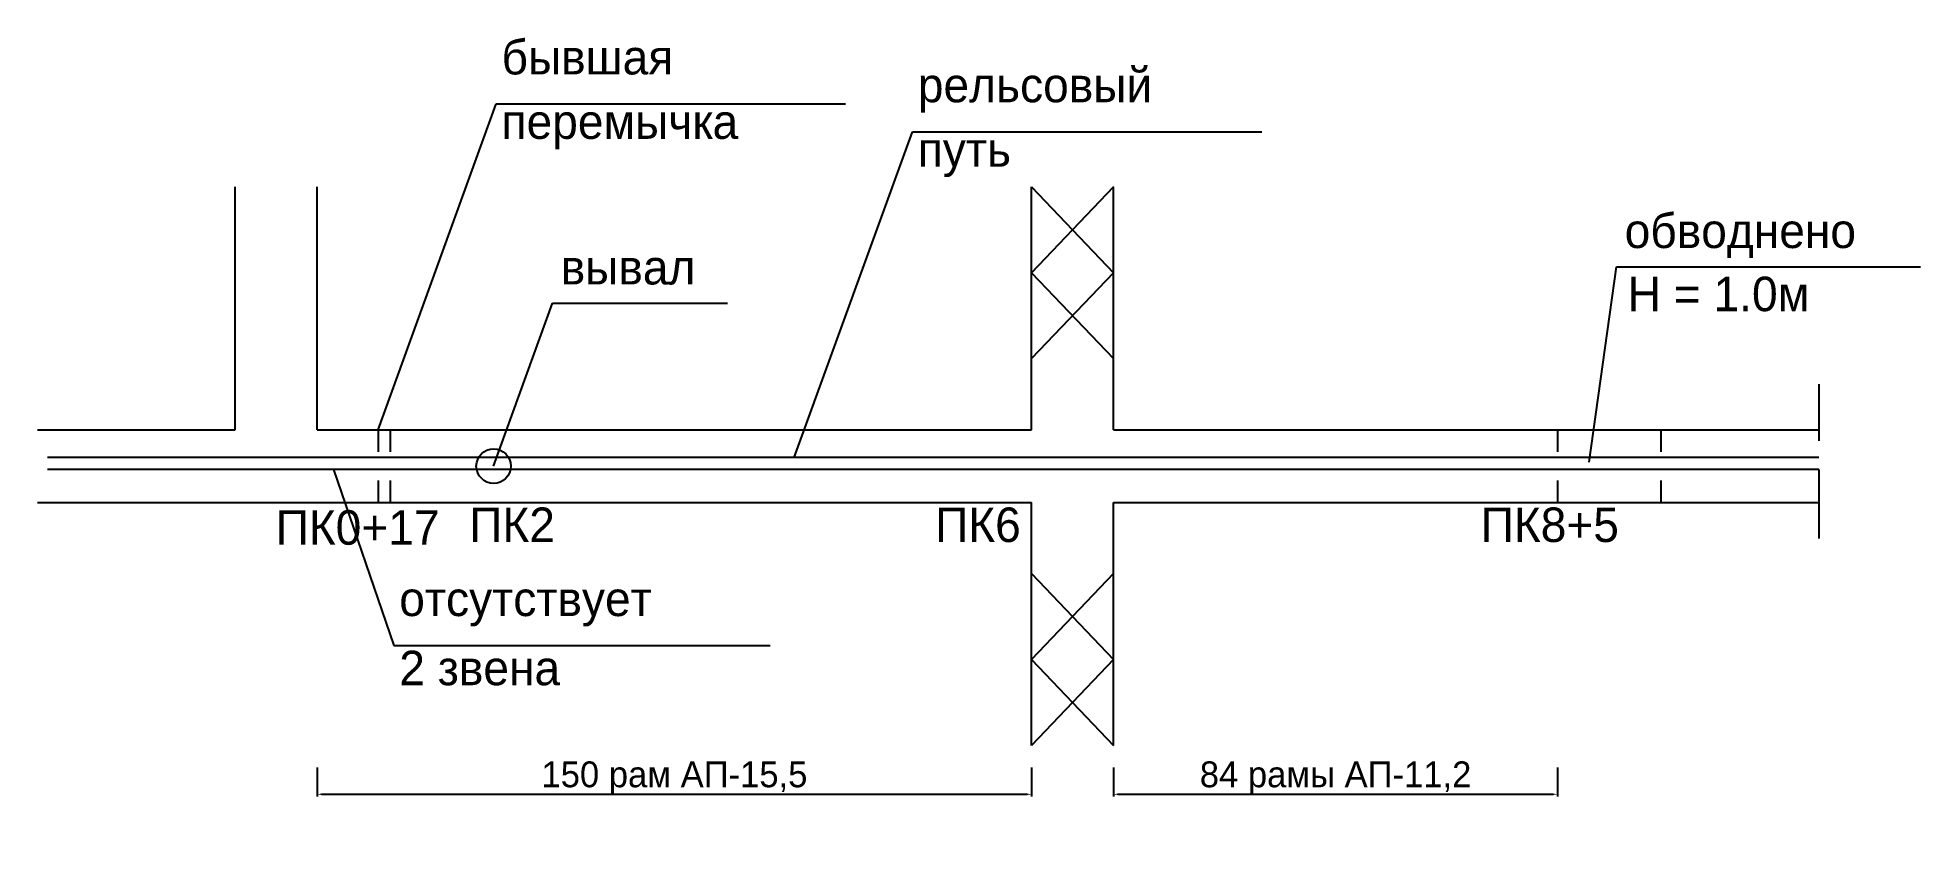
# Model space of a CAD drawing. Header units: millimetres. Extents: x 117 to 1209, y 125 to 589.
import ezdxf

# ---------------------------------------------------------------- set-up
doc = ezdxf.new("R2010")
doc.units = ezdxf.units.MM
doc.dimstyles.new('ISO-25', dxfattribs={"dimtxt": 2.5, "dimasz": 2.5, "dimexe": 1.25, "dimexo": 0.625, "dimtad": 1, "dimtxsty": 'Standard', "dimcen": 2.5, "dimadec": 0, "dimazin": 0, "dimtfac": 1, "dimtmove": 0, "dimatfit": 3, "dimfxl": 0, "dimarcsym": 0})

# ---------------------------------------------------------------- blocks, each defined once
blk = doc.blocks.new('*D1')
at = {"color": 0, "lineweight": -2}
for p, q in [((279.4, 165.8), (279.4, 149)), ((693.6, 165.8), (693.6, 149)), ((281.9, 150.3), (691.1, 150.3))]:
    blk.add_line(p, q, dxfattribs=at)
at = {"color": 0}
for points in [[(281.9, 150.7), (281.9, 149.9), (279.4, 150.3)], [(691.1, 150.7), (691.1, 149.9), (693.6, 150.3)]]:
    blk.add_solid(points, dxfattribs=at)
at = {"layer": 'Defpoints', "color": 0}
for p in [(279.4, 166.4), (693.6, 166.4), (693.6, 150.3)]:
    blk.add_point(p, dxfattribs=at)
at = {"color": 0, "insert": (486.5, 159.6), "char_height": 15, "attachment_point": 5}
blk.add_mtext('150 рам АП-15,5', dxfattribs=at)
blk = doc.blocks.new('*D2')
at = {"color": 0, "lineweight": -2}
for p, q in [((741.2, 165.8), (741.2, 149)), ((998.6, 165.8), (998.6, 149)), ((743.7, 150.3), (996.1, 150.3))]:
    blk.add_line(p, q, dxfattribs=at)
at = {"color": 0}
for points in [[(743.7, 150.7), (743.7, 149.9), (741.2, 150.3)], [(996.1, 150.7), (996.1, 149.9), (998.6, 150.3)]]:
    blk.add_solid(points, dxfattribs=at)
at = {"layer": 'Defpoints', "color": 0}
for p in [(741.2, 166.4), (998.6, 166.4), (998.6, 150.3)]:
    blk.add_point(p, dxfattribs=at)
at = {"color": 0, "insert": (869.9, 159.6), "char_height": 15, "attachment_point": 5}
blk.add_mtext('84 рамы АП-11,2', dxfattribs=at)

msp = doc.modelspace()

# ---------------------------------------------------------------- linework, layer by layer
for p, q in [((314.624, 361.676), (383.129, 550.537)), ((383.129, 550.537), (585.79, 550.537)), ((556.015, 345.535), (624.52, 534.396)), ((624.52, 534.396), (827.182, 534.396)), ((231.782, 361.676), (231.782, 502.475)), ((279.372, 361.676), (279.372, 502.475)), ((693.582, 361.676), (693.582, 502.475)), ((693.582, 502.475), (741.172, 452.688)), ((741.172, 502.475), (693.582, 452.688)), ((741.172, 361.676), (741.172, 502.475)), ((741.172, 452.688), (693.582, 402.901)), ((693.582, 452.688), (741.172, 402.901)), ((1016.961, 342.853), (1032.867, 456.107)), ((1032.867, 456.107), (1209.021, 456.107)), ((381.602, 340.557), (415.855, 434.987)), ((415.855, 434.987), (517.186, 434.987)), ((1150.095, 388.096), (1150.095, 355.301)), ((117.213, 361.676), (231.782, 361.676)), ((279.372, 361.676), (693.582, 361.676)), ((314.624, 361.676), (314.624, 348.926)), ((321.571, 361.676), (321.571, 348.926)), ((741.172, 361.676), (1150.095, 361.676)), ((998.615, 361.676), (998.615, 348.926)), ((1058.589, 361.676), (1058.589, 348.926)), ((1150.095, 345.535), (123.005, 345.535)), ((1150.095, 338.562), (123.005, 338.562)), ((288.876, 338.562), (323.796, 236.504)), ((1150.095, 338.562), (1150.095, 298.532)), ((314.624, 332.187), (314.624, 319.437)), ((321.571, 332.187), (321.571, 319.437)), ((998.615, 332.187), (998.615, 319.437)), ((1058.589, 332.187), (1058.589, 319.437)), ((117.213, 319.437), (693.582, 319.437)), ((693.582, 178.638), (693.582, 319.437)), ((741.172, 178.638), (741.172, 319.437)), ((741.172, 319.437), (1150.095, 319.437)), ((693.582, 278.212), (741.172, 228.425)), ((741.172, 278.212), (693.582, 228.425)), ((323.796, 236.504), (542.047, 236.504)), ((741.172, 228.425), (693.582, 178.638)), ((693.582, 228.425), (741.172, 178.638))]:
    msp.add_line(p, q)
msp.add_circle((381.602, 340.557), 10)

# ---------------------------------------------------------------- texts
for s, p in [('бывшая', (386.247, 567.66)), ('рельсовый', (627.638, 551.519)), ('перемычка', (386.247, 530.301)), ('путь', (627.638, 514.16)), ('обводнено', (1037.556, 467.003)), ('вывал', (420.543, 445.883)), ('Н = 1.0м', (1039.302, 430.391)), ('ПК2', (367.502, 296.557)), ('ПК6', (637.657, 296.557)), ('ПК8+5', (954.051, 296.557)), ('ПК0+17', (255.243, 295)), ('отсутствует', (326.914, 253.627)), ('2 звена', (326.914, 213.529))]:
    msp.add_text(s, height=20).set_placement(p)

# ---------------------------------------------------------------- dimensions: what is measured, and where the dimension line sits
for base, p1, p2, text, picture, middle in [((693.582, 150.273), (279.372, 166.414), (693.582, 166.414), '150 рам АП-15,5', '*D1', (486.477, 159.648)), ((998.615, 150.273), (741.172, 166.414), (998.615, 166.414), '84 рамы АП-11,2', '*D2', (869.893, 159.648))]:
    dim = msp.add_linear_dim(base=base, p1=p1, p2=p2, text=text, dimstyle='ISO-25', override={"dimtxt": 15})
    dim.commit()
    dim.dimension.update_dxf_attribs({"geometry": picture, "text_midpoint": middle})

doc.saveas('drawing.dxf')
